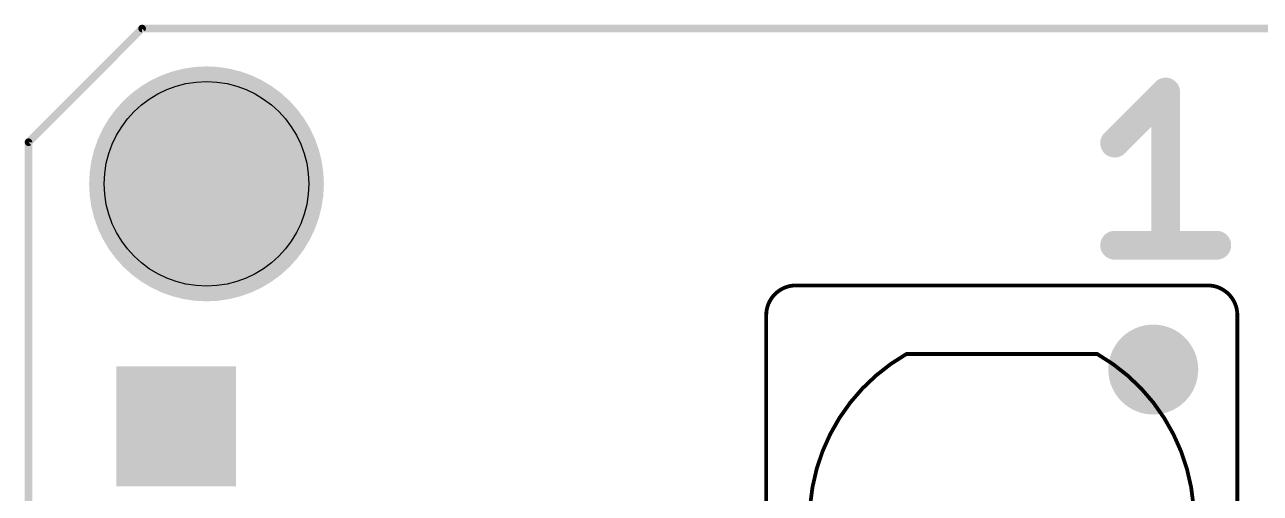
# Model space of a CAD drawing. Extents: x 0 to 124, y 0 to 91.
# Drawn here: x 0 to 41.43, y 75.23 to 90.93 of the extents above; entities that cross this region are included whole.
import ezdxf

# ---------------------------------------------------------------- set-up
doc = ezdxf.new("R2010")
doc.units = 0
for name, color, linetype in [('17', 94, 'CONTINUOUS'), ('18', 94, 'CONTINUOUS'), ('20', 178, 'CONTINUOUS'), ('21', 6, 'CONTINUOUS'), ('51', 4, 'CONTINUOUS')]:
    doc.layers.add(name, color=color, linetype=linetype)

# ---------------------------------------------------------------- blocks, each defined once
blk = doc.blocks.new('ROUNDP')
at = {"const_width": 0.5}
blk.add_lwpolyline([(0, -0.25, 1), (0, 0.25, 1), (0, -0.25)], format="xyb", dxfattribs=at)
blk = doc.blocks.new('SQUAREV')
blk.add_solid([(-0.5, -0.5), (0.5, -0.5), (-0.5, 0.5), (0.5, 0.5)])
blk = doc.blocks.new('ROUNDV')
at = {"const_width": 0.5}
blk.add_lwpolyline([(0, -0.25, 1), (0, 0.25, 1), (0, -0.25)], format="xyb", dxfattribs=at)

msp = doc.modelspace()

# ---------------------------------------------------------------- linework, layer by layer
at = {"layer": '20', "const_width": 0.254}
for points in [[(0.127, 86.995), (3.937, 90.805)], [(3.937, 90.805), (120.269, 90.805)], [(0.127, 4.318), (0.127, 86.995)]]:
    msp.add_lwpolyline(points, dxfattribs=at)
at = {"layer": '20', "const_width": 0.127}
for points in [[(3.937, 90.8685, 1), (3.937, 90.7415)], [(3.9819, 90.7601, 1), (3.8921, 90.8499)], [(0.1905, 86.995, 1), (0.0635, 86.995)], [(0.0821, 87.0399, 1), (0.1719, 86.9501)]]:
    msp.add_lwpolyline(points, format="xyb", dxfattribs=at)
at = {"layer": '20'}
msp.add_circle((6.096, 85.598), 3.429, dxfattribs=at)
at = {"layer": '21'}
for points, const_width in [([(25.866, 82.195, 0.4142), (24.866, 81.195)], 0.127), ([(25.866, 82.2268, 1), (25.866, 82.1633)], 0.0635), ([(25.866, 82.1633, 1), (25.866, 82.2268)], 0.0635), ([(40.666, 81.195, 0.4142), (39.666, 82.195)], 0.127), ([(39.666, 82.2268, 1), (39.666, 82.1633)], 0.0635), ([(39.666, 82.1633, 1), (39.666, 82.2268)], 0.0635), ([(24.8977, 81.195, 1), (24.8343, 81.195)], 0.0635), ([(24.8343, 81.195, 1), (24.8977, 81.195)], 0.0635), ([(40.6978, 81.195, 1), (40.6343, 81.195)], 0.0635), ([(40.6343, 81.195, 1), (40.6978, 81.195)], 0.0635), ([(29.566, 79.895, 3.7656), (35.966, 79.895)], 0.127), ([(29.566, 79.9268, 1), (29.566, 79.8633)], 0.0635), ([(29.5818, 79.8674, 1), (29.5502, 79.9226)], 0.0635), ([(35.9818, 79.9226, 1), (35.9502, 79.8674)], 0.0635), ([(35.966, 79.8633, 1), (35.966, 79.9268)], 0.0635)]:
    msp.add_lwpolyline(points, format="xyb", dxfattribs=dict(at, const_width=const_width))
at = {"layer": '21', "const_width": 0.127}
for points in [[(39.666, 82.195), (25.866, 82.195)], [(24.866, 81.195), (24.866, 66.395)], [(40.666, 66.395), (40.666, 81.195)], [(29.566, 79.895), (35.966, 79.895)]]:
    msp.add_lwpolyline(points, dxfattribs=at)
at = {"layer": '51', "const_width": 0.9652}
for points in [[(36.5506, 86.9641), (38.2623, 88.6758)], [(38.2623, 88.6758), (38.2623, 83.5406)], [(36.5506, 83.5406), (39.9741, 83.5406)]]:
    msp.add_lwpolyline(points, dxfattribs=at)
at = {"layer": '51', "const_width": 0.4826}
for points in [[(38.5036, 88.6758, 1), (38.021, 88.6758)], [(38.433, 88.5052, 1), (38.0917, 88.8464)], [(36.38, 87.1347, 1), (36.7212, 86.7934)], [(36.5506, 83.7819, 1), (36.5506, 83.2993)], [(38.021, 83.5406, 1), (38.5036, 83.5406)], [(39.9741, 83.2993, 1), (39.9741, 83.7819)]]:
    msp.add_lwpolyline(points, format="xyb", dxfattribs=at)

# ---------------------------------------------------------------- block references
at = {"layer": '17', "xscale": 3.015, "yscale": 3.015}
msp.add_blockref('ROUNDP', (37.846, 79.375), dxfattribs=at)
at = {"layer": '18'}
for name, p, xscale, yscale in [('ROUNDV', (6.096, 85.598), 7.874, 7.874), ('SQUAREV', (5.08, 77.47), 4.016, 4.016)]:
    msp.add_blockref(name, p, dxfattribs=dict(at, xscale=xscale, yscale=yscale))

doc.saveas('drawing.dxf')
